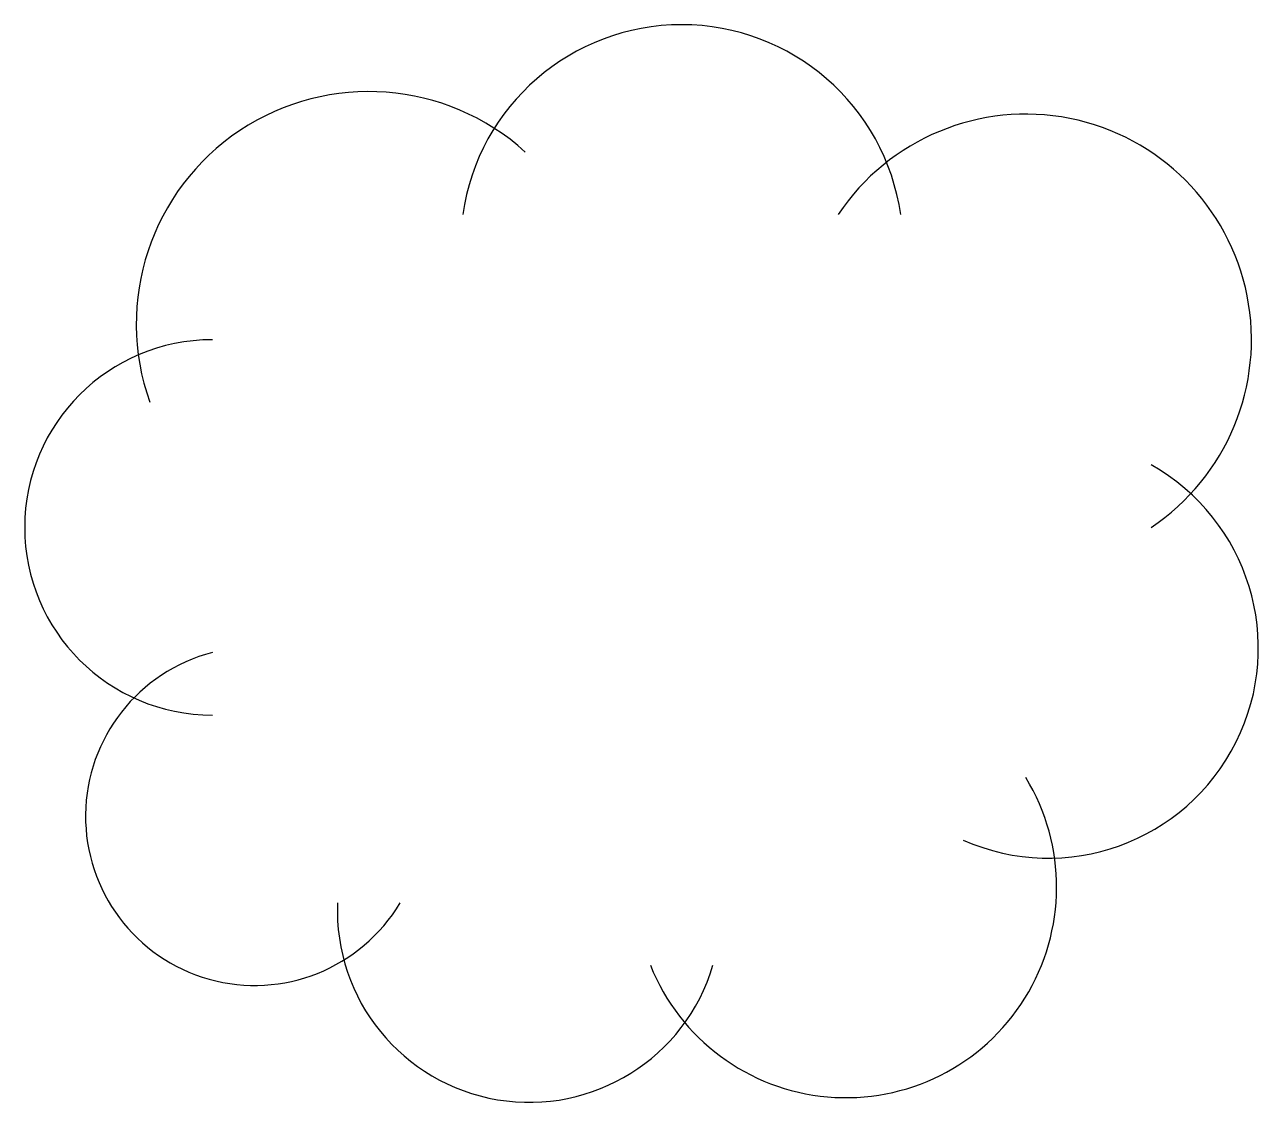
# Model space of a CAD drawing. Extents: x 469.618 to 469.815, y 357.515 to 357.687.
import ezdxf

# ---------------------------------------------------------------- set-up
doc = ezdxf.new("R2010")
doc.units = 0
doc.header["$LTSCALE"] = 7.500000000000049
doc.layers.get('0').update_dxf_attribs({"color": 54, "linetype": 'CONTINUOUS'})

msp = doc.modelspace()

# ---------------------------------------------------------------- linework, layer by layer
at = {"color": 0}
for centre, radius, start, end in [((469.7227231597734, 357.6517583108873), 0.0353553390593271, 8.130102354159074, 171.8698976458413), ((469.6727231597735, 357.6392583108872), 0.0371651718682952, 47.72631099390775, 199.6538240580529), ((469.7777231597734, 357.6367583108872), 0.0360555127546398, 303.6900675259804, 146.3099324740195), ((469.6477231597734, 357.6067583108872), 0.0300000000000001, 90, 270), ((469.7812945883448, 357.5874725966015), 0.0335790264958369, 246.1612598168277, 60.70863782901662), ((469.6544878656558, 357.560581840299), 0.0270364357512499, 104.4897625938868, 329.2500326978027), ((469.7489731597734, 357.5492583108872), 0.0336572800445918, 201.8014094863502, 31.32869286780528), ((469.6983481597734, 357.5455083108872), 0.0306504995880986, 177.662694140877, 343.4126614430717)]:
    msp.add_arc(centre, radius, start, end, dxfattribs=at)

doc.saveas('drawing.dxf')
